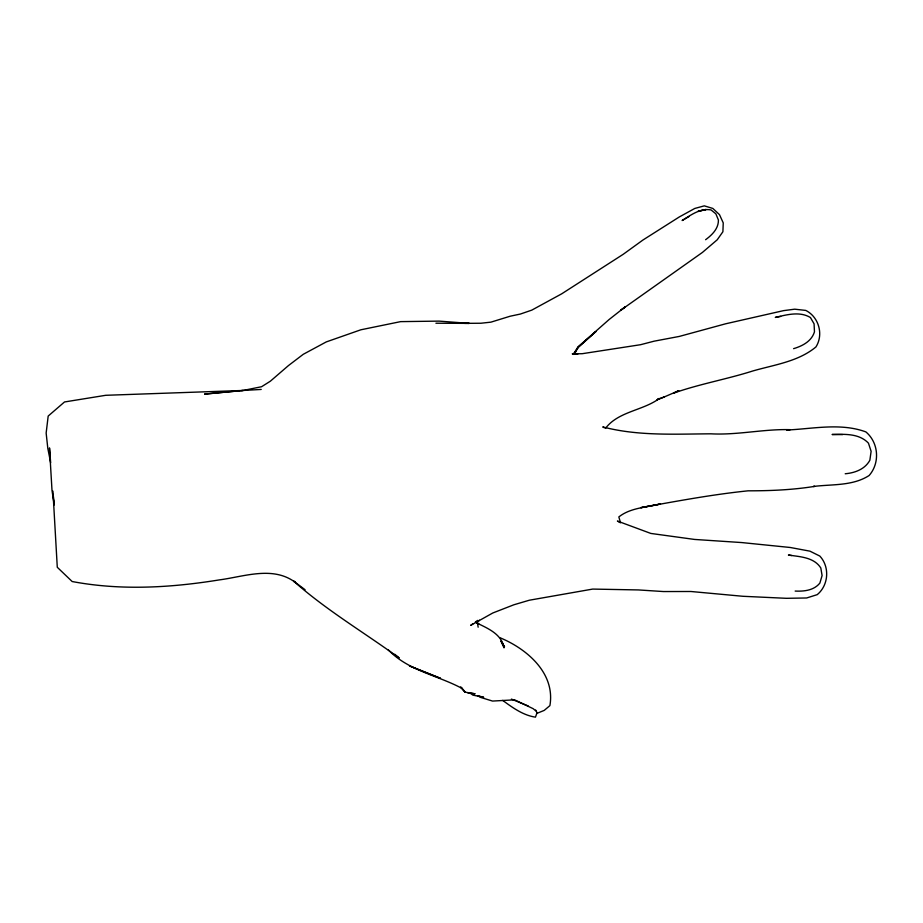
<?xml version="1.0" encoding="UTF-8"?>
<svg xmlns="http://www.w3.org/2000/svg" width="923" height="923" viewBox="0 0 923 923"><rect width="100%" height="100%" fill="white"/><g stroke="black" fill="none" stroke-linecap="round" stroke-linejoin="round"><path stroke-width="1.38" d="M574.441 354.201L578.04 347.117L595.9 331.53L578.594 347.152L573.333 354.409L577.902 347.036L609.157 319.485L625.033 307.001L620.694 310.266L702.426 252.429L717.24 239.772L722.905 231.742L723.24 222.893L719.49 214.655L712.856 208.448L704.307 205.852L694.788 208.448L679.305 216.951L642.95 240.015L623.198 254.31L561.692 293.826L531.786 310.128L520.399 314.039L510.165 316.22L490.921 322.15L480.929 323.235L464.569 323.35L469.149 323.385L439.071 321.112L400.617 321.631L360.858 329.788L326.269 341.914L303.275 354.294L288.472 365.566L270.358 381.199L261.578 386.725L243.095 390.464L204.71 394.086L243.095 390.464L105.741 395.298L64.506 401.966L48.181 416.065L46.15 433.06L47.811 448.382L50.65 462.7L49.496 447.92L52 490.39L54.238 504.962L53.453 496.666M605.569 428.237C618.41 411.393 642.87 410.643 659.23 398.574M479.406 620.198L477.353 622.09L478.149 627.202M705.61 239.715C712.037 234.927 718.613 228.662 718.406 219.986L715.856 213.813L711.045 209.925C700.234 207.94 690.762 215.128 682.12 220.528L689.112 216.467M473.014 623.706L470.707 625.356L492.767 612.999L513.869 604.784L529.352 600.215L592.693 589.082L638.393 589.935L663.475 591.551L690.889 591.493L742.877 596.281L786.431 598.312L806.633 597.977L817.236 594.643C828.646 585.194 829.95 566.93 819.832 556.073L809.933 551.158L790.273 547.489L741.723 542.562L694.534 539.436L650.83 533.436L617.406 521.045L620.521 522.799L618.837 516.938C630.444 507.708 646.504 507.396 660.476 503.958L640.793 507.662C676.478 501.224 712.095 494.52 748.161 490.817C770.463 490.851 792.603 489.905 814.651 486.375L813.428 486.467C832.119 484.114 852.644 486.167 869.143 475.495C880.161 462.954 878.708 442.625 865.866 431.906C840.68 422.619 812.886 428.86 786.731 430.026L790.146 429.668C763.748 428.895 737.535 435.252 710.975 433.822C674.921 434.018 637.851 436.187 602.765 426.899L604.461 427.845M475.322 622.056L477.629 620.406M657.268 399.659L664.387 396.902L657.268 399.659L659.137 398.448M793.584 348.663C802.41 346.033 811.571 341.314 814.467 331.853L814.074 323.835L810.406 317.512C799.676 311.063 786.615 314.778 775.297 317.42L780.685 316.439M536.575 713.514L544.224 710.398L549.9 705.622C555.484 673.432 527.31 649.134 500.347 637.885M664.11 397.017L678.763 390.694L673.755 393.083C699.519 384.003 726.759 379.238 752.614 371.034C774.143 364.793 798.164 361.701 815.932 346.956C823.778 334.564 818.897 317.016 805.791 310.428L794.715 309.182L783.512 310.647L725.536 323.823L679.316 336.422L654.095 341.187L640.562 344.706L582.205 353.705L572.41 353.878L576.598 353.971M845.214 473.764C854.94 472.899 864.909 469.276 869.847 460.277L871.116 451.324L868.462 443.178C859.175 433.268 844.533 434.168 832.085 434.502L842.595 434.595M241.549 390.556L261.221 389.437M572.41 353.878L577.902 353.971M795.165 591.066C804.025 591.493 813.89 590.466 819.878 583.082L822.093 575.56L820.812 567.968C813.901 557.111 799.803 556.765 788.415 555.046L791.692 555.531M435.921 323.212L469.149 323.385M467.615 692.746L475.114 693.808L465.25 692.192L460.842 687.185M511.411 699.092L528.233 705.991M476.683 622.933C487.725 628.367 501.743 634.032 504.016 647.854L500.935 640.977L504.523 646.735L501.604 642.535M476.556 622.956L478.933 624.213L476.822 622.402M462.181 688.489C437.675 675.244 408.278 670.825 388.237 649.769M469.969 693.069L472.945 695.146L483.687 697.292L477.468 695.63L480.883 697.5L492.547 701.065L514.561 699.842L533.125 708.668L535.652 710.733L535.675 710.052L537.024 712.81L535.455 717.148C523.168 715.36 512.461 707.572 502.689 700.384M394.744 654.269L399.163 657.972C364.031 632.393 326.304 610.184 293.733 581.213L295.118 582.24C272.735 565.649 243.903 576.69 219.178 579.921C170.593 587.789 120.775 590.708 72.156 581.525L57.284 567.276L52.934 491.128M293.733 581.213L305.075 589.728M461.246 687.681L465.25 692.192L460.796 687.127M705.91 209.498L698.042 211.413L705.91 209.498M440.444 678.29L409.535 665.945L440.444 678.29"/></g></svg>
